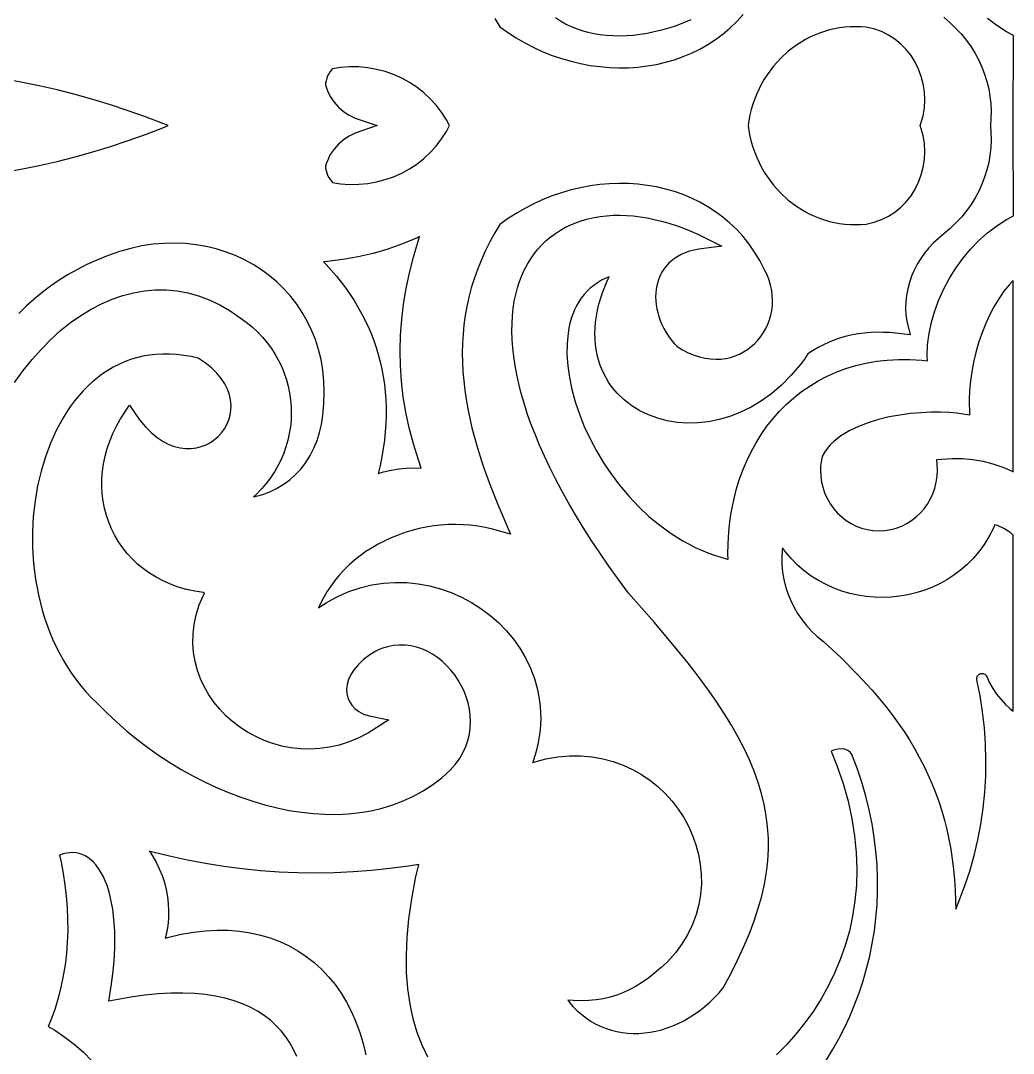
# Model space of a CAD drawing. Extents: x -375 to 375, y -1025 to 1025.
# Drawn here: x -192.5 to -135, y 454.6 to 514.5 of the extents above; entities that cross this region are included whole.
import ezdxf

# ---------------------------------------------------------------- set-up
doc = ezdxf.new("R2010")
doc.units = 0
doc.layers.add('LAYER_10', color=1, linetype='CONTINUOUS')

msp = doc.modelspace()

# ---------------------------------------------------------------- linework, layer by layer
at = {"layer": 'LAYER_10'}
for points in [[(-165.055, 514.659), (-164.763, 514.175), (-164.324, 513.859), (-163.827, 513.537), (-163.318, 513.242), (-162.799, 512.975), (-162.27, 512.734), (-161.733, 512.521), (-161.189, 512.335), (-160.64, 512.177), (-160.087, 512.046), (-159.532, 511.943), (-158.976, 511.868), (-158.42, 511.82), (-157.866, 511.801), (-157.314, 511.809), (-156.767, 511.845), (-156.226, 511.91), (-155.692, 512.002), (-155.167, 512.122), (-154.651, 512.271), (-154.147, 512.448), (-153.655, 512.653), (-153.177, 512.886), (-152.713, 513.148), (-152.267, 513.438), (-151.838, 513.757), (-151.427, 514.104), (-151.037, 514.48), (-150.668, 514.885)], [(-153.689, 514.577), (-154.123, 514.401), (-154.552, 514.244), (-154.977, 514.105), (-155.398, 513.984), (-155.815, 513.882), (-156.228, 513.798), (-156.635, 513.732), (-157.036, 513.684), (-157.432, 513.654), (-157.821, 513.642), (-158.203, 513.648), (-158.578, 513.671), (-158.945, 513.713), (-159.303, 513.773), (-159.653, 513.851), (-159.994, 513.947), (-160.325, 514.06), (-160.646, 514.192), (-160.956, 514.341), (-161.255, 514.509), (-161.541, 514.694)], [(-139.029, 514.73), (-138.665, 514.419), (-138.324, 514.089), (-138.008, 513.745), (-137.717, 513.388), (-137.453, 513.017), (-137.215, 512.636), (-137.004, 512.244), (-136.819, 511.842), (-136.662, 511.431), (-136.532, 511.014), (-136.429, 510.589), (-136.354, 510.16), (-136.307, 509.726), (-136.289, 509.289), (-136.298, 508.849), (-136.333, 508.446), (-136.298, 508.043), (-136.289, 507.604), (-136.307, 507.167), (-136.354, 506.733), (-136.429, 506.303), (-136.532, 505.879), (-136.662, 505.461), (-136.819, 505.051), (-137.004, 504.649), (-137.215, 504.257), (-137.453, 503.875), (-137.717, 503.505), (-138.008, 503.147), (-138.324, 502.803), (-138.665, 502.474), (-139.029, 502.162), (-139.346, 501.909), (-139.632, 501.644), (-139.898, 501.359), (-140.144, 501.057), (-140.369, 500.738), (-140.57, 500.405), (-140.748, 500.06), (-140.9, 499.706), (-141.027, 499.343), (-141.125, 498.974), (-141.196, 498.602), (-141.237, 498.228), (-141.249, 497.854), (-141.229, 497.481), (-141.177, 497.113), (-140.99, 496.312), (-142.182, 496.44), (-142.55, 496.457), (-142.916, 496.459), (-143.277, 496.446), (-143.634, 496.416), (-143.986, 496.371), (-144.333, 496.308), (-144.675, 496.229), (-145.013, 496.133), (-145.347, 496.02), (-145.677, 495.888), (-146.002, 495.739), (-146.323, 495.571), (-146.639, 495.385), (-146.909, 495.208), (-147.115, 494.909), (-147.366, 494.573), (-147.624, 494.255), (-147.891, 493.95), (-148.437, 493.398), (-149.008, 492.908), (-149.596, 492.483), (-150.198, 492.12), (-150.811, 491.819), (-151.429, 491.578), (-152.05, 491.396), (-152.67, 491.272), (-153.284, 491.204), (-153.89, 491.191), (-154.483, 491.232), (-155.06, 491.325), (-155.616, 491.47), (-156.148, 491.664), (-156.652, 491.908), (-157.125, 492.199), (-157.561, 492.537), (-157.957, 492.92), (-158.306, 493.343), (-158.466, 493.576), (-158.611, 493.816), (-158.742, 494.065), (-158.86, 494.325), (-158.963, 494.593), (-159.052, 494.871), (-159.125, 495.158), (-159.182, 495.454), (-159.223, 495.757), (-159.247, 496.069), (-159.255, 496.388), (-159.244, 496.715), (-159.216, 497.048), (-159.169, 497.389), (-159.104, 497.736), (-159.02, 498.09), (-158.916, 498.45), (-158.793, 498.816), (-158.649, 499.187), (-158.485, 499.565), (-158.43, 499.678), (-158.621, 499.599), (-158.871, 499.475), (-159.105, 499.336), (-159.323, 499.183), (-159.525, 499.018), (-159.713, 498.839), (-159.885, 498.648), (-160.044, 498.444), (-160.188, 498.229), (-160.318, 498.002), (-160.435, 497.763), (-160.538, 497.513), (-160.628, 497.253), (-160.704, 496.982), (-160.766, 496.702), (-160.815, 496.416), (-160.874, 495.808), (-160.88, 495.173), (-160.835, 494.513), (-160.738, 493.832), (-160.592, 493.136), (-160.398, 492.428), (-160.157, 491.715), (-159.87, 491), (-159.539, 490.288), (-159.166, 489.584), (-158.751, 488.893), (-158.297, 488.219), (-157.806, 487.566), (-157.278, 486.94), (-156.716, 486.345), (-156.121, 485.785), (-155.494, 485.265), (-154.838, 484.789), (-154.151, 484.36), (-153.801, 484.167), (-153.443, 483.987), (-153.078, 483.821), (-152.708, 483.669), (-152.331, 483.533), (-151.949, 483.412), (-151.561, 483.308), (-151.537, 483.303), (-151.545, 483.563), (-151.534, 484.215), (-151.495, 484.858), (-151.428, 485.49), (-151.333, 486.111), (-151.21, 486.719), (-151.06, 487.313), (-150.884, 487.893), (-150.681, 488.457), (-150.452, 489.005), (-150.197, 489.535), (-149.917, 490.047), (-149.611, 490.539), (-149.281, 491.01), (-148.927, 491.46), (-148.549, 491.886), (-148.147, 492.289), (-147.722, 492.667), (-147.275, 493.019), (-146.805, 493.344), (-146.313, 493.641), (-145.801, 493.909), (-145.267, 494.147), (-144.713, 494.353), (-144.14, 494.527), (-143.547, 494.669), (-142.936, 494.776), (-142.306, 494.848), (-141.659, 494.884), (-140.994, 494.884), (-140.312, 494.845), (-139.983, 494.809), (-139.993, 495.081), (-139.969, 495.734), (-139.885, 496.394), (-139.747, 497.054), (-139.556, 497.708), (-139.315, 498.352), (-139.029, 498.983), (-138.699, 499.595), (-138.328, 500.185), (-137.92, 500.748), (-137.476, 501.28), (-137, 501.775), (-136.495, 502.23), (-135.962, 502.641), (-135.404, 503.001), (-135, 503.214), (-135.002, 508.446), (-135, 513.678), (-135.404, 513.891), (-135.962, 514.252), (-136.495, 514.662)], [(-193.584, 505.729), (-192.528, 505.92), (-191.476, 506.136), (-190.43, 506.376), (-189.39, 506.64), (-188.357, 506.929), (-187.331, 507.242), (-186.312, 507.578), (-185.301, 507.939), (-184.298, 508.323), (-183.999, 508.446), (-184.298, 508.569), (-185.301, 508.954), (-186.312, 509.314), (-187.331, 509.651), (-188.357, 509.964), (-189.39, 510.252), (-190.43, 510.517), (-191.476, 510.757), (-192.528, 510.972), (-193.584, 511.164)], [(-192.908, 493.552), (-192.404, 494.243), (-191.882, 494.889), (-191.345, 495.491), (-190.794, 496.047), (-190.229, 496.556), (-189.653, 497.019), (-189.065, 497.433), (-188.467, 497.799), (-187.86, 498.115), (-187.246, 498.38), (-186.626, 498.594), (-186, 498.755), (-185.372, 498.863), (-184.741, 498.916), (-184.109, 498.914), (-183.479, 498.856), (-182.852, 498.742), (-182.229, 498.57), (-181.613, 498.341), (-181.004, 498.053), (-180.404, 497.707), (-179.821, 497.307), (-179.465, 497.051), (-179.127, 496.775), (-178.812, 496.482), (-178.52, 496.175), (-178.252, 495.855), (-178.007, 495.522), (-177.786, 495.178), (-177.589, 494.823), (-177.414, 494.46), (-177.264, 494.09), (-177.137, 493.712), (-177.034, 493.329), (-176.954, 492.942), (-176.898, 492.551), (-176.865, 492.159), (-176.856, 491.765), (-176.871, 491.372), (-176.909, 490.98), (-176.971, 490.59), (-177.056, 490.204), (-177.165, 489.822), (-177.297, 489.447), (-177.453, 489.078), (-177.633, 488.717), (-177.835, 488.366), (-178.062, 488.025), (-178.311, 487.695), (-178.584, 487.378), (-178.88, 487.075), (-179.049, 486.923), (-178.587, 487.035), (-178.14, 487.193), (-177.717, 487.391), (-177.319, 487.628), (-176.948, 487.901), (-176.605, 488.208), (-176.292, 488.546), (-176.009, 488.915), (-175.758, 489.31), (-175.541, 489.731), (-175.359, 490.175), (-175.214, 490.639), (-175.107, 491.121), (-175.038, 491.628), (-174.967, 492.317), (-174.942, 492.984), (-174.963, 493.634), (-175.026, 494.265), (-175.13, 494.876), (-175.275, 495.468), (-175.458, 496.038), (-175.677, 496.586), (-175.932, 497.112), (-176.22, 497.614), (-176.541, 498.091), (-176.893, 498.543), (-177.274, 498.968), (-177.683, 499.366), (-178.119, 499.735), (-178.579, 500.074), (-179.063, 500.383), (-179.569, 500.66), (-180.096, 500.905), (-180.642, 501.116), (-181.205, 501.292), (-181.784, 501.433), (-182.378, 501.537), (-182.985, 501.603), (-183.603, 501.63), (-184.231, 501.617), (-184.868, 501.563), (-185.512, 501.467), (-186.162, 501.328), (-186.815, 501.145), (-187.472, 500.917), (-188.134, 500.64), (-188.701, 500.384), (-189.252, 500.106), (-189.788, 499.804), (-190.308, 499.48), (-190.813, 499.134), (-191.3, 498.768), (-191.77, 498.381), (-192.223, 497.975), (-192.656, 497.551)], [(-145.855, 454.228), (-145.477, 454.844), (-145.121, 455.476), (-144.789, 456.122), (-144.481, 456.783), (-144.198, 457.456), (-143.941, 458.143), (-143.709, 458.842), (-143.504, 459.553), (-143.327, 460.274), (-143.177, 461.006), (-143.056, 461.747), (-142.964, 462.498), (-142.901, 463.257), (-142.87, 464.024), (-142.869, 464.798), (-142.9, 465.579), (-142.963, 466.366), (-143.059, 467.159), (-143.189, 467.956), (-143.353, 468.758), (-143.552, 469.563), (-143.787, 470.371), (-144.058, 471.182), (-144.355, 471.965), (-144.401, 472.032), (-144.462, 472.101), (-144.53, 472.158), (-144.595, 472.2), (-144.768, 472.271), (-144.953, 472.299), (-145.153, 472.289), (-145.359, 472.24), (-145.554, 472.157), (-145.225, 471.34), (-144.868, 470.291), (-144.579, 469.26), (-144.358, 468.247), (-144.201, 467.253), (-144.108, 466.279), (-144.075, 465.326), (-144.101, 464.393), (-144.183, 463.483), (-144.319, 462.596), (-144.506, 461.732), (-144.744, 460.893), (-145.029, 460.079), (-145.358, 459.29), (-145.73, 458.528), (-146.143, 457.794), (-146.593, 457.087), (-147.08, 456.408), (-147.599, 455.758), (-148.15, 455.138), (-148.729, 454.548)], [(-176.537, 454.46), (-176.723, 454.858), (-176.937, 455.237), (-177.178, 455.597), (-177.447, 455.937), (-177.745, 456.256), (-178.072, 456.553), (-178.429, 456.828), (-178.818, 457.079), (-179.238, 457.307), (-179.691, 457.509), (-180.178, 457.685), (-180.699, 457.834), (-181.255, 457.954), (-181.846, 458.044), (-182.474, 458.103), (-183.138, 458.13), (-183.838, 458.124), (-184.577, 458.082), (-185.353, 458.005), (-186.168, 457.891), (-187.442, 457.664), (-187.282, 458.677), (-187.208, 459.239), (-187.152, 459.781), (-187.113, 460.304), (-187.091, 460.806), (-187.085, 461.287), (-187.094, 461.747), (-187.118, 462.187), (-187.156, 462.605), (-187.208, 463.001), (-187.273, 463.376), (-187.35, 463.728), (-187.439, 464.058), (-187.539, 464.365), (-187.65, 464.649), (-187.77, 464.91), (-187.898, 465.148), (-188.035, 465.362), (-188.178, 465.553), (-188.327, 465.72), (-188.482, 465.865), (-188.642, 465.987), (-188.805, 466.087), (-188.973, 466.166), (-189.145, 466.224), (-189.322, 466.262), (-189.504, 466.278), (-189.691, 466.274), (-189.885, 466.249), (-190.085, 466.2), (-190.286, 466.13), (-190.198, 465.728), (-190.075, 465.069), (-189.976, 464.408), (-189.9, 463.746), (-189.848, 463.083), (-189.821, 462.419), (-189.819, 461.756), (-189.843, 461.094), (-189.894, 460.434), (-189.973, 459.777), (-190.079, 459.123), (-190.214, 458.473), (-190.379, 457.828), (-190.574, 457.189), (-190.799, 456.555), (-190.949, 456.19), (-190.569, 455.973), (-189.979, 455.582), (-189.423, 455.156), (-188.901, 454.699), (-188.415, 454.211)], [(-168.949, 454.416), (-169.276, 455.11), (-169.556, 455.852), (-169.788, 456.644), (-169.969, 457.485), (-170.097, 458.376), (-170.171, 459.317), (-170.187, 460.309), (-170.146, 461.352), (-170.043, 462.448), (-169.878, 463.595), (-169.648, 464.796), (-169.46, 465.594), (-170.072, 465.494), (-171.139, 465.351), (-172.208, 465.24), (-173.279, 465.16), (-174.351, 465.112), (-175.423, 465.094), (-176.495, 465.108), (-177.566, 465.153), (-178.635, 465.228), (-179.701, 465.335), (-180.764, 465.473), (-181.823, 465.642), (-182.877, 465.842), (-183.925, 466.073), (-184.968, 466.334), (-185.082, 466.367), (-184.906, 466.101), (-184.693, 465.729), (-184.507, 465.345), (-184.348, 464.951), (-184.216, 464.548), (-184.113, 464.138), (-184.037, 463.722), (-183.99, 463.302), (-183.972, 462.879), (-183.982, 462.454), (-184.022, 462.03), (-184.092, 461.606), (-184.159, 461.321), (-183.957, 461.379), (-183.234, 461.545), (-182.528, 461.666), (-181.837, 461.744), (-181.163, 461.779), (-180.507, 461.772), (-179.869, 461.723), (-179.25, 461.632), (-178.651, 461.501), (-178.074, 461.331), (-177.518, 461.121), (-176.985, 460.872), (-176.476, 460.586), (-175.991, 460.263), (-175.532, 459.905), (-175.1, 459.511), (-174.695, 459.083), (-174.319, 458.622), (-173.971, 458.129), (-173.653, 457.605), (-173.366, 457.05), (-173.109, 456.466), (-172.884, 455.854), (-172.691, 455.214), (-172.531, 454.547)]]:
    msp.add_lwpolyline(points, dxfattribs=at)
for points in [[(-145.955, 502.979), (-145.665, 502.896), (-145.371, 502.827), (-145.071, 502.774), (-144.768, 502.735), (-144.461, 502.712), (-144.151, 502.706), (-143.838, 502.715), (-143.534, 502.741), (-143.075, 502.841), (-142.642, 502.993), (-142.237, 503.191), (-141.861, 503.433), (-141.517, 503.715), (-141.205, 504.033), (-140.93, 504.383), (-140.691, 504.761), (-140.492, 505.165), (-140.334, 505.588), (-140.22, 506.029), (-140.151, 506.482), (-140.129, 506.944), (-140.157, 507.41), (-140.235, 507.878), (-140.395, 508.446), (-140.235, 509.014), (-140.157, 509.482), (-140.129, 509.949), (-140.151, 510.411), (-140.22, 510.864), (-140.334, 511.304), (-140.492, 511.728), (-140.691, 512.131), (-140.93, 512.51), (-141.205, 512.86), (-141.517, 513.177), (-141.861, 513.459), (-142.237, 513.701), (-142.642, 513.9), (-143.08, 514.053), (-143.302, 514.109), (-143.53, 514.151), (-143.838, 514.177), (-144.151, 514.187), (-144.461, 514.18), (-144.768, 514.157), (-145.071, 514.119), (-145.371, 514.065), (-145.665, 513.996), (-145.955, 513.913), (-146.24, 513.815), (-146.519, 513.704), (-146.792, 513.578), (-147.056, 513.442), (-147.571, 513.124), (-148.052, 512.759), (-148.498, 512.348), (-148.907, 511.894), (-149.277, 511.396), (-149.443, 511.137), (-149.599, 510.866), (-149.742, 510.586), (-149.874, 510.297), (-149.993, 510.001), (-150.098, 509.696), (-150.19, 509.385), (-150.268, 509.066), (-150.331, 508.74), (-150.374, 508.446), (-150.331, 508.152), (-150.268, 507.827), (-150.19, 507.508), (-150.098, 507.196), (-149.993, 506.892), (-149.874, 506.595), (-149.742, 506.307), (-149.599, 506.027), (-149.443, 505.756), (-149.277, 505.497), (-148.907, 504.999), (-148.498, 504.544), (-148.052, 504.133), (-147.571, 503.768), (-147.056, 503.451), (-146.792, 503.314), (-146.519, 503.189), (-146.24, 503.077)], [(-168.144, 509.22), (-168.456, 509.63), (-168.801, 510.009), (-169.175, 510.358), (-169.577, 510.673), (-170.004, 510.954), (-170.453, 511.2), (-170.923, 511.409), (-171.409, 511.579), (-171.911, 511.711), (-172.424, 511.801), (-172.947, 511.85), (-173.477, 511.855), (-174.012, 511.816), (-174.465, 511.744), (-174.514, 511.695), (-174.607, 511.579), (-174.687, 511.456), (-174.753, 511.327), (-174.806, 511.192), (-174.844, 511.053), (-174.867, 510.91), (-174.872, 510.807), (-174.763, 510.474), (-174.594, 510.128), (-174.38, 509.809), (-174.125, 509.52), (-173.832, 509.265), (-173.505, 509.049), (-173.147, 508.874), (-171.871, 508.446), (-173.147, 508.018), (-173.505, 507.843), (-173.832, 507.627), (-174.125, 507.372), (-174.38, 507.084), (-174.594, 506.765), (-174.765, 506.414), (-174.83, 506.237), (-174.873, 506.091), (-174.867, 505.982), (-174.844, 505.84), (-174.806, 505.7), (-174.753, 505.565), (-174.687, 505.436), (-174.607, 505.313), (-174.514, 505.197), (-174.465, 505.149), (-174.012, 505.077), (-173.477, 505.037), (-172.947, 505.043), (-172.424, 505.091), (-171.911, 505.182), (-171.409, 505.313), (-170.923, 505.484), (-170.453, 505.693), (-170.004, 505.938), (-169.577, 506.22), (-169.175, 506.535), (-168.801, 506.883), (-168.456, 507.263), (-168.144, 507.672), (-167.867, 508.111), (-167.695, 508.446), (-167.867, 508.781)], [(-164.397, 479.157), (-163.98, 478.66), (-163.605, 478.131), (-163.274, 477.573), (-162.991, 476.987), (-162.759, 476.376), (-162.582, 475.741), (-162.463, 475.089), (-162.426, 474.751), (-162.404, 474.412), (-162.399, 474.069), (-162.41, 473.723), (-162.438, 473.373), (-162.482, 473.02), (-162.545, 472.665), (-162.625, 472.307), (-162.724, 471.948), (-162.841, 471.587), (-162.872, 471.504), (-162.799, 471.53), (-162.094, 471.714), (-161.402, 471.835), (-160.724, 471.894), (-160.063, 471.894), (-159.421, 471.837), (-158.799, 471.728), (-158.2, 471.567), (-157.625, 471.359), (-157.076, 471.106), (-156.556, 470.811), (-156.064, 470.476), (-155.604, 470.106), (-155.177, 469.702), (-154.785, 469.268), (-154.428, 468.806), (-154.11, 468.319), (-153.831, 467.81), (-153.593, 467.281), (-153.399, 466.736), (-153.249, 466.176), (-153.145, 465.606), (-153.09, 465.028), (-153.084, 464.444), (-153.131, 463.857), (-153.231, 463.272), (-153.387, 462.691), (-153.599, 462.116), (-153.869, 461.552), (-154.2, 461.002), (-154.591, 460.468), (-155.045, 459.953), (-155.417, 459.609), (-155.777, 459.3), (-156.136, 459.018), (-156.496, 458.763), (-156.858, 458.536), (-157.224, 458.336), (-157.597, 458.163), (-157.978, 458.018), (-158.369, 457.899), (-158.77, 457.807), (-159.184, 457.741), (-159.611, 457.702), (-160.054, 457.687), (-160.515, 457.697), (-160.826, 457.719), (-160.764, 457.637), (-160.527, 457.362), (-160.279, 457.11), (-160.021, 456.882), (-159.753, 456.676), (-159.477, 456.492), (-159.193, 456.331), (-158.901, 456.19), (-158.602, 456.071), (-158.298, 455.973), (-157.987, 455.896), (-157.672, 455.84), (-157.353, 455.804), (-157.031, 455.788), (-156.706, 455.792), (-156.379, 455.817), (-156.051, 455.861), (-155.722, 455.925), (-155.395, 456.008), (-155.068, 456.111), (-154.744, 456.232), (-154.422, 456.373), (-154.105, 456.532), (-153.792, 456.71), (-153.484, 456.906), (-153.183, 457.121), (-152.889, 457.353), (-152.603, 457.603), (-152.326, 457.87), (-152.058, 458.155), (-151.817, 458.437), (-151.385, 459.239), (-150.981, 460.043), (-150.619, 460.825), (-150.299, 461.587), (-150.021, 462.329), (-149.783, 463.054), (-149.587, 463.763), (-149.43, 464.457), (-149.314, 465.139), (-149.237, 465.81), (-149.2, 466.471), (-149.202, 467.125), (-149.242, 467.774), (-149.321, 468.419), (-149.439, 469.062), (-149.595, 469.706), (-149.79, 470.351), (-150.023, 471), (-150.294, 471.654), (-150.605, 472.315), (-150.953, 472.985), (-151.34, 473.664), (-151.765, 474.354), (-152.229, 475.058), (-152.73, 475.775), (-153.27, 476.508), (-153.847, 477.259), (-154.461, 478.027), (-155.802, 479.627), (-157.301, 481.331), (-157.891, 482.127), (-158.446, 482.901), (-158.971, 483.663), (-159.468, 484.411), (-159.937, 485.146), (-160.379, 485.868), (-160.793, 486.577), (-161.18, 487.272), (-161.541, 487.953), (-161.876, 488.621), (-162.185, 489.275), (-162.469, 489.916), (-162.729, 490.543), (-162.964, 491.156), (-163.176, 491.755), (-163.363, 492.34), (-163.528, 492.912), (-163.67, 493.469), (-163.79, 494.012), (-163.888, 494.541), (-163.964, 495.056), (-164.02, 495.557), (-164.054, 496.044), (-164.068, 496.516), (-164.062, 496.973), (-164.037, 497.416), (-163.992, 497.844), (-163.928, 498.258), (-163.845, 498.656), (-163.744, 499.04), (-163.625, 499.408), (-163.488, 499.761), (-163.335, 500.098), (-163.164, 500.419), (-162.977, 500.723), (-162.775, 501.012), (-162.557, 501.283), (-162.324, 501.538), (-162.076, 501.776), (-161.815, 501.996), (-161.541, 502.199), (-161.255, 502.384), (-160.956, 502.551), (-160.646, 502.7), (-160.325, 502.832), (-159.994, 502.946), (-159.653, 503.042), (-159.303, 503.119), (-158.945, 503.179), (-158.578, 503.221), (-158.203, 503.245), (-157.821, 503.251), (-157.432, 503.239), (-157.036, 503.209), (-156.635, 503.161), (-156.228, 503.095), (-155.815, 503.01), (-155.398, 502.908), (-154.977, 502.787), (-154.552, 502.649), (-154.123, 502.492), (-153.691, 502.317), (-153.257, 502.123), (-151.894, 501.461), (-153.227, 501.288), (-153.51, 501.232), (-153.774, 501.159), (-154.02, 501.072), (-154.248, 500.971), (-154.458, 500.857), (-154.651, 500.731), (-154.826, 500.594), (-154.986, 500.446), (-155.129, 500.288), (-155.257, 500.121), (-155.37, 499.945), (-155.467, 499.761), (-155.55, 499.569), (-155.617, 499.369), (-155.67, 499.163), (-155.708, 498.952), (-155.73, 498.735), (-155.738, 498.513), (-155.731, 498.288), (-155.708, 498.06), (-155.671, 497.83), (-155.618, 497.599), (-155.551, 497.367), (-155.468, 497.136), (-155.37, 496.906), (-155.258, 496.679), (-155.13, 496.455), (-154.988, 496.234), (-154.831, 496.019), (-154.659, 495.809), (-154.496, 495.632), (-154.181, 495.442), (-153.843, 495.272), (-153.511, 495.135), (-153.185, 495.031), (-152.866, 494.958), (-152.554, 494.915), (-152.251, 494.899), (-151.957, 494.91), (-151.672, 494.947), (-151.397, 495.007), (-151.132, 495.091), (-150.879, 495.196), (-150.637, 495.321), (-150.408, 495.467), (-150.193, 495.63), (-149.992, 495.811), (-149.806, 496.007), (-149.636, 496.219), (-149.483, 496.444), (-149.348, 496.682), (-149.231, 496.931), (-149.134, 497.19), (-149.057, 497.458), (-149.002, 497.733), (-148.968, 498.015), (-148.958, 498.303), (-148.971, 498.594), (-149.008, 498.889), (-149.071, 499.187), (-149.161, 499.485), (-149.278, 499.784), (-149.427, 500.09), (-149.701, 500.618), (-149.999, 501.111), (-150.322, 501.574), (-150.668, 502.008), (-151.037, 502.413), (-151.427, 502.788), (-151.838, 503.136), (-152.267, 503.454), (-152.713, 503.744), (-153.177, 504.006), (-153.655, 504.239), (-154.147, 504.444), (-154.651, 504.621), (-155.167, 504.77), (-155.692, 504.89), (-156.226, 504.983), (-156.767, 505.047), (-157.314, 505.083), (-157.866, 505.092), (-158.42, 505.072), (-158.976, 505.024), (-159.532, 504.949), (-160.087, 504.846), (-160.64, 504.715), (-161.189, 504.557), (-161.733, 504.371), (-162.27, 504.158), (-162.799, 503.918), (-163.318, 503.65), (-163.827, 503.355), (-164.324, 503.034), (-164.763, 502.717), (-165.055, 502.233), (-165.348, 501.7), (-165.614, 501.167), (-165.854, 500.633), (-166.068, 500.1), (-166.257, 499.566), (-166.421, 499.031), (-166.562, 498.497), (-166.679, 497.961), (-166.774, 497.425), (-166.848, 496.888), (-166.9, 496.351), (-166.931, 495.812), (-166.942, 495.272), (-166.934, 494.732), (-166.907, 494.19), (-166.862, 493.647), (-166.8, 493.103), (-166.72, 492.557), (-166.624, 492.012), (-166.384, 490.913), (-166.086, 489.81), (-165.735, 488.703), (-165.334, 487.59), (-164.89, 486.472), (-164.151, 484.752), (-165.189, 485.043), (-165.613, 485.14), (-166.039, 485.214), (-166.468, 485.267), (-166.898, 485.299), (-167.329, 485.311), (-167.758, 485.302), (-168.186, 485.274), (-168.612, 485.225), (-169.034, 485.158), (-169.452, 485.071), (-169.865, 484.966), (-170.271, 484.842), (-170.671, 484.701), (-171.062, 484.542), (-171.444, 484.366), (-171.816, 484.173), (-172.178, 483.964), (-172.527, 483.738), (-172.864, 483.497), (-173.188, 483.241), (-173.496, 482.97), (-173.79, 482.684), (-174.067, 482.385), (-174.328, 482.071), (-174.57, 481.744), (-174.794, 481.404), (-174.998, 481.052), (-175.181, 480.687), (-175.272, 480.477), (-175.16, 480.556), (-174.841, 480.762), (-174.518, 480.95), (-174.192, 481.122), (-173.862, 481.276), (-173.528, 481.416), (-172.861, 481.642), (-172.187, 481.806), (-171.51, 481.908), (-170.835, 481.952), (-170.165, 481.939), (-169.502, 481.871), (-168.851, 481.75), (-168.214, 481.58), (-167.593, 481.361), (-166.993, 481.097), (-166.416, 480.788), (-165.864, 480.438), (-165.342, 480.048), (-164.852, 479.62)], [(-169.777, 500.82), (-169.511, 501.75), (-169.429, 502.007), (-169.592, 501.928), (-170.416, 501.582), (-171.258, 501.284), (-172.115, 501.033), (-172.986, 500.829), (-173.868, 500.674), (-174.759, 500.567), (-174.983, 500.553), (-174.827, 500.393), (-174.24, 499.721), (-173.702, 499.024), (-173.216, 498.304), (-172.782, 497.558), (-172.404, 496.79), (-172.234, 496.393), (-172.079, 495.992), (-171.939, 495.585), (-171.814, 495.172), (-171.703, 494.752), (-171.608, 494.326), (-171.528, 493.894), (-171.463, 493.455), (-171.414, 493.011), (-171.381, 492.56), (-171.364, 492.103), (-171.363, 491.639), (-171.379, 491.169), (-171.411, 490.694), (-171.46, 490.211), (-171.525, 489.723), (-171.608, 489.228), (-171.708, 488.727), (-171.813, 488.273), (-171.506, 488.365), (-171.067, 488.466), (-170.624, 488.538), (-170.177, 488.579), (-169.728, 488.591), (-169.319, 488.575), (-169.49, 489.055), (-169.781, 489.988), (-170.024, 490.91), (-170.22, 491.822), (-170.37, 492.726), (-170.474, 493.624), (-170.534, 494.518), (-170.55, 495.41), (-170.523, 496.301), (-170.454, 497.194), (-170.344, 498.091), (-170.194, 498.992), (-170.005, 499.902)], [(-137.552, 492.545), (-137.535, 491.662), (-138.272, 491.768), (-138.717, 491.807), (-139.218, 491.826), (-139.766, 491.824), (-140.348, 491.797), (-140.955, 491.743), (-141.575, 491.661), (-142.199, 491.548), (-142.815, 491.401), (-143.414, 491.218), (-143.984, 490.999), (-144.52, 490.74), (-144.765, 490.598), (-144.999, 490.445), (-145.219, 490.281), (-145.423, 490.108), (-145.611, 489.925), (-145.781, 489.731), (-145.932, 489.528), (-146.05, 489.336), (-146.1, 489.165), (-146.146, 488.949), (-146.175, 488.717), (-146.186, 488.475), (-146.168, 488.112), (-146.116, 487.762), (-146.033, 487.423), (-145.918, 487.099), (-145.775, 486.791), (-145.605, 486.5), (-145.409, 486.228), (-145.19, 485.977), (-144.949, 485.75), (-144.687, 485.547), (-144.407, 485.37), (-144.111, 485.222), (-143.8, 485.104), (-143.475, 485.017), (-143.138, 484.964), (-142.791, 484.946), (-142.444, 484.964), (-142.107, 485.017), (-141.783, 485.104), (-141.471, 485.222), (-141.175, 485.37), (-140.895, 485.547), (-140.634, 485.75), (-140.392, 485.977), (-140.173, 486.228), (-139.977, 486.5), (-139.807, 486.791), (-139.664, 487.099), (-139.55, 487.423), (-139.466, 487.762), (-139.414, 488.112), (-139.397, 488.473), (-139.428, 489.08), (-138.542, 489.145), (-137.941, 489.14), (-137.345, 489.086), (-136.757, 488.985), (-136.18, 488.837), (-135.618, 488.644), (-135.074, 488.406), (-135.002, 488.367), (-135.002, 499.472), (-135.223, 499.24), (-135.547, 498.84), (-135.85, 498.404), (-136.13, 497.937), (-136.388, 497.444), (-136.622, 496.928), (-136.831, 496.395), (-137.015, 495.849), (-137.173, 495.293), (-137.304, 494.734), (-137.408, 494.175), (-137.485, 493.621), (-137.533, 493.076)], [(-167.385, 476.589), (-167.609, 476.871), (-167.852, 477.134), (-168.111, 477.376), (-168.387, 477.595), (-168.675, 477.788), (-168.976, 477.955), (-169.286, 478.092), (-169.605, 478.199), (-169.931, 478.274), (-170.262, 478.316), (-170.598, 478.322), (-170.937, 478.291), (-171.278, 478.222), (-171.621, 478.112), (-171.965, 477.958), (-172.305, 477.76), (-172.663, 477.485), (-172.966, 477.197), (-173.21, 476.903), (-173.398, 476.609), (-173.532, 476.319), (-173.615, 476.036), (-173.65, 475.764), (-173.639, 475.506), (-173.585, 475.263), (-173.489, 475.036), (-173.351, 474.825), (-173.169, 474.632), (-172.94, 474.462), (-172.664, 474.318), (-172.34, 474.205), (-171.197, 473.972), (-172.389, 473.221), (-172.947, 472.931), (-173.51, 472.697), (-174.077, 472.517), (-174.645, 472.389), (-175.211, 472.31), (-175.772, 472.28), (-176.327, 472.297), (-176.874, 472.358), (-177.408, 472.461), (-177.93, 472.605), (-178.435, 472.788), (-178.922, 473.008), (-179.389, 473.264), (-179.833, 473.552), (-180.252, 473.872), (-180.644, 474.222), (-181.007, 474.599), (-181.338, 475.004), (-181.635, 475.432), (-181.895, 475.884), (-182.116, 476.356), (-182.297, 476.848), (-182.433, 477.356), (-182.522, 477.88), (-182.563, 478.417), (-182.552, 478.964), (-182.488, 479.52), (-182.368, 480.081), (-182.191, 480.646), (-181.954, 481.212), (-181.879, 481.355), (-181.943, 481.361), (-182.451, 481.44), (-182.939, 481.549), (-183.407, 481.685), (-183.855, 481.848), (-184.281, 482.036), (-184.686, 482.248), (-185.068, 482.484), (-185.428, 482.741), (-185.765, 483.019), (-186.078, 483.317), (-186.367, 483.633), (-186.632, 483.966), (-186.871, 484.315), (-187.085, 484.679), (-187.273, 485.055), (-187.435, 485.444), (-187.571, 485.843), (-187.679, 486.252), (-187.76, 486.67), (-187.813, 487.094), (-187.838, 487.524), (-187.835, 487.958), (-187.803, 488.396), (-187.742, 488.836), (-187.652, 489.276), (-187.532, 489.716), (-187.382, 490.154), (-187.201, 490.589), (-186.991, 491.02), (-186.749, 491.446), (-186.24, 492.229), (-185.651, 491.386), (-185.315, 490.982), (-184.975, 490.641), (-184.633, 490.358), (-184.291, 490.132), (-183.952, 489.958), (-183.618, 489.832), (-183.29, 489.752), (-182.97, 489.715), (-182.66, 489.717), (-182.36, 489.756), (-182.073, 489.829), (-181.8, 489.935), (-181.544, 490.071), (-181.307, 490.234), (-181.09, 490.423), (-180.897, 490.634), (-180.73, 490.865), (-180.59, 491.113), (-180.479, 491.377), (-180.4, 491.653), (-180.355, 491.939), (-180.345, 492.234), (-180.372, 492.535), (-180.44, 492.842), (-180.55, 493.152), (-180.707, 493.465), (-180.913, 493.778), (-181.171, 494.088), (-181.485, 494.393), (-181.859, 494.691), (-182.261, 494.956), (-182.658, 495.047), (-183.089, 495.123), (-183.511, 495.174), (-183.922, 495.199), (-184.324, 495.201), (-184.716, 495.18), (-185.098, 495.136), (-185.47, 495.07), (-185.832, 494.983), (-186.185, 494.875), (-186.528, 494.747), (-186.861, 494.599), (-187.185, 494.433), (-187.499, 494.248), (-187.803, 494.045), (-188.097, 493.825), (-188.382, 493.588), (-188.656, 493.335), (-188.92, 493.066), (-189.174, 492.782), (-189.417, 492.483), (-189.65, 492.17), (-189.872, 491.844), (-190.084, 491.506), (-190.284, 491.155), (-190.471, 490.795), (-190.816, 490.035), (-191.113, 489.24), (-191.362, 488.412), (-191.562, 487.557), (-191.713, 486.678), (-191.813, 485.782), (-191.86, 484.875), (-191.856, 483.96), (-191.798, 483.044), (-191.685, 482.132), (-191.518, 481.229), (-191.294, 480.338), (-191.162, 479.903), (-191.015, 479.471), (-190.854, 479.046), (-190.678, 478.627), (-190.488, 478.215), (-190.283, 477.812), (-190.064, 477.417), (-189.83, 477.031), (-189.581, 476.656), (-189.317, 476.29), (-189.039, 475.936), (-188.745, 475.594), (-188.435, 475.264), (-188.104, 474.94), (-187.556, 474.387), (-186.991, 473.857), (-186.407, 473.346), (-185.803, 472.855), (-185.183, 472.384), (-184.547, 471.936), (-183.897, 471.511), (-183.235, 471.109), (-182.562, 470.732), (-181.879, 470.382), (-181.189, 470.058), (-180.493, 469.761), (-179.791, 469.494), (-179.087, 469.256), (-178.382, 469.049), (-177.676, 468.873), (-176.972, 468.73), (-176.272, 468.62), (-175.576, 468.544), (-174.886, 468.503), (-174.204, 468.499), (-173.532, 468.531), (-172.871, 468.601), (-172.221, 468.709), (-171.586, 468.857), (-170.966, 469.045), (-170.362, 469.274), (-169.776, 469.545), (-169.21, 469.858), (-168.663, 470.216), (-168.138, 470.618), (-167.641, 471.062), (-167.354, 471.389), (-167.109, 471.729), (-166.906, 472.077), (-166.744, 472.431), (-166.621, 472.789), (-166.535, 473.151), (-166.484, 473.515), (-166.467, 473.88), (-166.483, 474.243), (-166.53, 474.603), (-166.607, 474.958), (-166.712, 475.306), (-166.843, 475.645), (-167.001, 475.973), (-167.182, 476.289)], [(-138.055, 482.665), (-138.449, 482.37), (-138.861, 482.104), (-139.288, 481.869), (-139.73, 481.665), (-140.183, 481.491), (-140.646, 481.347), (-141.117, 481.235), (-141.594, 481.153), (-142.075, 481.102), (-142.559, 481.081), (-143.044, 481.093), (-143.527, 481.135), (-144.007, 481.209), (-144.482, 481.314), (-144.95, 481.452), (-145.409, 481.621), (-145.857, 481.823), (-146.293, 482.057), (-146.714, 482.323), (-147.118, 482.623), (-147.504, 482.955), (-147.868, 483.32), (-148.21, 483.718), (-148.387, 483.959), (-148.403, 483.833), (-148.424, 483.401), (-148.414, 482.973), (-148.372, 482.547), (-148.301, 482.127), (-148.199, 481.714), (-148.068, 481.308), (-147.908, 480.912), (-147.72, 480.527), (-147.504, 480.155), (-147.261, 479.797), (-146.99, 479.454), (-146.694, 479.129), (-146.372, 478.822), (-146.009, 478.523), (-144.987, 477.58), (-144.045, 476.639), (-143.18, 475.697), (-142.774, 475.222), (-142.387, 474.746), (-142.019, 474.268), (-141.669, 473.787), (-141.337, 473.302), (-141.024, 472.813), (-140.728, 472.319), (-140.451, 471.821), (-140.191, 471.318), (-139.949, 470.809), (-139.724, 470.294), (-139.517, 469.772), (-139.327, 469.244), (-139.154, 468.708), (-138.998, 468.164), (-138.859, 467.613), (-138.737, 467.053), (-138.631, 466.484), (-138.542, 465.906), (-138.469, 465.318), (-138.412, 464.72), (-138.371, 464.111), (-138.345, 463.491), (-138.338, 463.007), (-138.153, 463.441), (-137.823, 464.322), (-137.531, 465.213), (-137.278, 466.114), (-137.064, 467.023), (-136.889, 467.939), (-136.754, 468.861), (-136.658, 469.787), (-136.602, 470.716), (-136.586, 471.648), (-136.61, 472.581), (-136.674, 473.514), (-136.778, 474.445), (-136.923, 475.374), (-137.11, 476.305), (-137.117, 476.37), (-137.112, 476.43), (-137.097, 476.484), (-137.073, 476.533), (-137.04, 476.575), (-137.001, 476.611), (-136.957, 476.639), (-136.909, 476.66), (-136.859, 476.673), (-136.807, 476.677), (-136.755, 476.672), (-136.704, 476.658), (-136.656, 476.634), (-136.612, 476.599), (-136.574, 476.554), (-136.542, 476.498), (-136.375, 476.134), (-136.187, 475.797), (-135.973, 475.476), (-135.733, 475.172), (-135.469, 474.887), (-135.183, 474.623), (-135.002, 474.481), (-135.002, 484.692), (-135.212, 484.867), (-135.55, 485.082), (-135.918, 485.253), (-136.073, 485.301), (-136.174, 485.063), (-136.42, 484.59), (-136.695, 484.146), (-136.998, 483.731), (-137.327, 483.346), (-137.68, 482.991)]]:
    msp.add_lwpolyline(points, close=True, dxfattribs=at)

doc.saveas('drawing.dxf')
